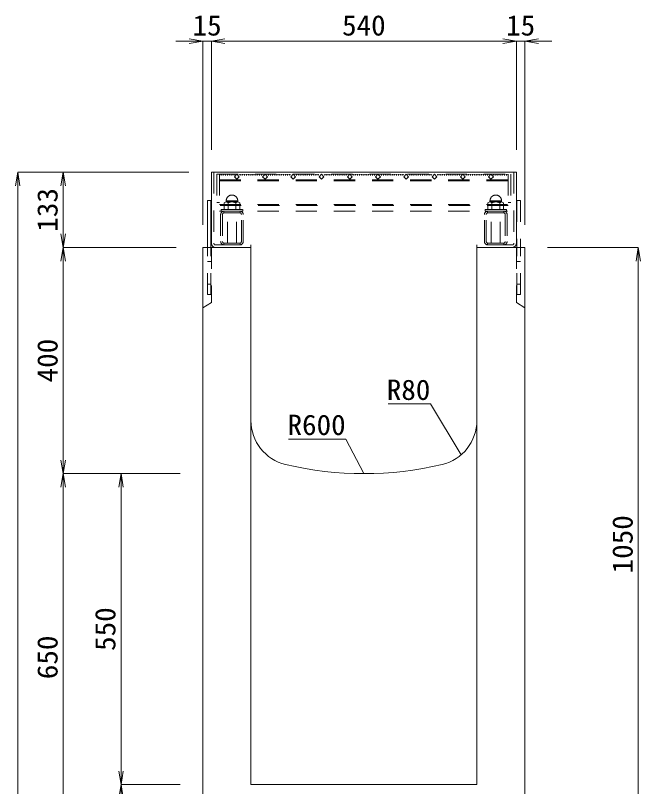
# Model space of a CAD drawing. Units: millimetres at full size; some dimension numbers follow another scale. Extents: x -734 to 58102, y 49499 to 87169.
# Drawn here: x 38169 to 39276, y 63768 to 65132 of the extents above; entities that cross this region are included whole.
import ezdxf
from ezdxf.enums import TextEntityAlignment as Align

# ---------------------------------------------------------------- set-up
doc = ezdxf.new("R2010")
doc.units = ezdxf.units.MM
doc.header["$LTSCALE"] = 50
doc.linetypes.add('USER1', pattern=[1.35, 0.75, -0.6])
for name, color, linetype, lineweight in [('寸法線', 7, 'Continuous', 13), ('引出線', 4, 'Continuous', 13), ('本体', 2, 'Continuous', 20), ('ｸﾞﾚｰﾁﾝｸﾞ', 7, 'USER1', 9)]:
    doc.layers.add(name, color=color, linetype=linetype, lineweight=lineweight)
doc.styles.add('ＭＳ 明朝', font='')
doc.styles.get('ＭＳ 明朝').set_extended_font_data('MS Mincho')

# ---------------------------------------------------------------- blocks, each defined once
blk = doc.blocks.new('open_arrow')
at = {"color": 0, "linetype": 'Continuous', "lineweight": -2}
blk.add_lwpolyline([(7.5, 1.25), (0, 0), (7.5, -1.25)], dxfattribs=at)

msp = doc.modelspace()

# ---------------------------------------------------------------- linework, layer by layer
at = {"layer": '寸法線'}
for p, q in [((38564.09, 65086.12), (38453.09, 65086.12)), ((38501.09, 64761.22), (38501.09, 65086.12)), ((39056.09, 65086.12), (38516.09, 65086.12)), ((38516.09, 64894.22), (38516.09, 65086.12)), ((38516.09, 64894.22), (38516.09, 65086.12)), ((39008.09, 65086.12), (39119.09, 65086.12)), ((39056.09, 64894.22), (39056.09, 65086.12)), ((39056.09, 64894.22), (39056.09, 65086.12)), ((39071.09, 64761.22), (39071.09, 65086.12)), ((38173.28, 63671.2), (38173.28, 64854.2)), ((38476.07, 64854.2), (38173.28, 64854.2)), ((38253.92, 64854.2), (38253.92, 64721.2)), ((38476.07, 64854.2), (38253.92, 64854.2)), ((38253.92, 64721.2), (38253.92, 64321.2)), ((38454.07, 64721.2), (38253.92, 64721.2)), ((38454.07, 64721.2), (38253.92, 64721.2)), ((39111.11, 64721.2), (39271.91, 64721.2)), ((39271.91, 64721.2), (39271.91, 63671.2)), ((38253.92, 64321.2), (38253.92, 63671.2)), ((38461.07, 64321.2), (38253.92, 64321.2)), ((38461.07, 64321.2), (38253.92, 64321.2)), ((38356.3, 63771.2), (38356.3, 64321.2)), ((38461.07, 64321.2), (38356.3, 64321.2)), ((38461.07, 63771.2), (38356.3, 63771.2)), ((38356.3, 63671.2), (38356.3, 63771.2)), ((38461.07, 63771.2), (38356.3, 63771.2))]:
    msp.add_line(p, q, dxfattribs=at)
at = {"layer": '引出線'}
for points in [[(38958.18, 64354.51), (38903.77, 64444.41), (38829.1, 64444.41)], [(38786.09, 64321.2), (38753.87, 64382.34), (38652.87, 64382.34)]]:
    msp.add_lwpolyline(points, dxfattribs=at)
at = {"layer": '本体'}
for p, q in [((38501.09, 63671.2), (38501.09, 64721.2)), ((38586.09, 64721.2), (38501.09, 64721.2)), ((38586.09, 64415.23), (38586.09, 64721.2)), ((38986.09, 64415.23), (38986.09, 64721.2)), ((39071.1, 64721.2), (38986.09, 64721.2)), ((39071.09, 63671.2), (39071.09, 64721.2)), ((38586.09, 64415.23), (38586.09, 63771.2)), ((38986.09, 64415.23), (38986.09, 63771.2)), ((38586.09, 63771.2), (38986.09, 63771.2))]:
    msp.add_line(p, q, dxfattribs=at)
at = {"layer": '本体', "linetype": 'USER1', "lineweight": 9}
for p, q in [((38516.09, 64721.2), (38516.09, 64624.2)), ((39056.1, 64721.2), (39056.1, 64624.2)), ((38516.09, 64624.2), (38501.09, 64614.7)), ((39056.1, 64624.2), (39071.1, 64614.7))]:
    msp.add_line(p, q, dxfattribs=at)
at = {"layer": '本体'}
for centre, radius, start, end in [((38666.09, 64415.23), 80, 180, 256.65766), ((38906.09, 64415.23), 80, 283.34233, 0), ((38786.09, 64921.2), 600, 256.65762, 283.34237)]:
    msp.add_arc(centre, radius, start, end, dxfattribs=at)
at = {"layer": 'ｸﾞﾚｰﾁﾝｸﾞ', "linetype": 'Continuous'}
for p, q in [((38516.09, 64854.2), (39056.09, 64854.2)), ((38516.09, 64854.2), (38516.09, 64728.7)), ((39056.09, 64854.2), (39056.09, 64728.7)), ((38509.09, 64804.2), (38509.09, 64721.2)), ((38509.09, 64804.2), (38515.09, 64804.2)), ((38515.09, 64804.2), (38515.09, 64721.2))]:
    msp.add_line(p, q, dxfattribs=at)
at = {"layer": 'ｸﾞﾚｰﾁﾝｸﾞ'}
for p, q in [((38520.59, 64854.2), (38520.59, 64728.7)), ((38526.09, 64850.7), (38526.09, 64800.7)), ((38530.59, 64850.7), (38530.59, 64785.7)), ((38530.59, 64850.7), (38530.59, 64800.7)), ((38532.59, 64850.7), (38533.49, 64848.6)), ((38533.49, 64848.6), (38534.39, 64850.7)), ((38536.39, 64850.7), (38537.29, 64848.6)), ((38537.29, 64848.6), (38538.19, 64850.7)), ((38540.19, 64850.7), (38541.09, 64848.6)), ((38541.09, 64848.6), (38541.99, 64850.7)), ((38543.99, 64850.7), (38544.89, 64848.6)), ((38544.89, 64848.6), (38545.79, 64850.7)), ((38547.79, 64850.7), (38548.69, 64848.6)), ((38548.69, 64848.6), (38549.59, 64850.7)), ((38551.59, 64850.7), (38552.49, 64848.6)), ((38552.49, 64848.6), (38553.39, 64850.7)), ((38555.39, 64850.7), (38556.29, 64848.6)), ((38556.29, 64848.6), (38557.19, 64850.7)), ((38561.09, 64850.7), (38556.85, 64846.45)), ((38565.34, 64846.45), (38561.09, 64850.7)), ((38566.09, 64850.7), (38566.99, 64848.6)), ((38566.99, 64848.6), (38567.89, 64850.7)), ((38569.89, 64850.7), (38570.79, 64848.6)), ((38570.79, 64848.6), (38571.69, 64850.7)), ((38573.69, 64850.7), (38574.59, 64848.6)), ((38574.59, 64848.6), (38575.49, 64850.7)), ((38577.49, 64850.7), (38578.39, 64848.6)), ((38578.39, 64848.6), (38579.29, 64850.7)), ((38581.29, 64850.7), (38582.19, 64848.6)), ((38582.19, 64848.6), (38583.09, 64850.7)), ((38585.09, 64850.7), (38585.99, 64848.6)), ((38585.99, 64848.6), (38586.89, 64850.7)), ((38588.89, 64850.7), (38589.79, 64848.6)), ((38589.79, 64848.6), (38590.69, 64850.7)), ((38592.69, 64850.7), (38593.59, 64848.6)), ((38593.59, 64848.6), (38594.49, 64850.7)), ((38596.49, 64850.7), (38597.39, 64848.6)), ((38597.39, 64848.6), (38598.29, 64850.7)), ((38600.29, 64850.7), (38601.19, 64848.6)), ((38601.19, 64848.6), (38602.09, 64850.7)), ((38604.09, 64850.7), (38604.99, 64848.6)), ((38604.99, 64848.6), (38605.89, 64850.7)), ((38611.09, 64850.7), (38606.85, 64846.45)), ((38615.34, 64846.45), (38611.09, 64850.7)), ((38616.09, 64850.7), (38616.99, 64848.6)), ((38616.99, 64848.6), (38617.89, 64850.7)), ((38619.89, 64850.7), (38620.79, 64848.6)), ((38620.79, 64848.6), (38621.69, 64850.7)), ((38623.69, 64850.7), (38624.59, 64848.6)), ((38624.59, 64848.6), (38625.49, 64850.7)), ((38627.49, 64850.7), (38628.39, 64848.6)), ((38628.39, 64848.6), (38629.29, 64850.7)), ((38631.29, 64850.7), (38632.19, 64848.6)), ((38632.19, 64848.6), (38633.09, 64850.7)), ((38635.09, 64850.7), (38635.99, 64848.6)), ((38635.99, 64848.6), (38636.89, 64850.7)), ((38638.89, 64850.7), (38639.79, 64848.6)), ((38639.79, 64848.6), (38640.69, 64850.7)), ((38642.69, 64850.7), (38643.59, 64848.6)), ((38643.59, 64848.6), (38644.49, 64850.7)), ((38646.49, 64850.7), (38647.39, 64848.6)), ((38647.39, 64848.6), (38648.29, 64850.7)), ((38650.29, 64850.7), (38651.19, 64848.6)), ((38651.19, 64848.6), (38652.09, 64850.7)), ((38654.09, 64850.7), (38655, 64848.6)), ((38655, 64848.6), (38655.9, 64850.7)), ((38661.09, 64850.7), (38656.85, 64846.45)), ((38665.34, 64846.45), (38661.09, 64850.7)), ((38666.09, 64850.7), (38666.99, 64848.6)), ((38666.99, 64848.6), (38667.89, 64850.7)), ((38669.89, 64850.7), (38670.79, 64848.6)), ((38670.79, 64848.6), (38671.69, 64850.7)), ((38673.69, 64850.7), (38674.59, 64848.6)), ((38674.59, 64848.6), (38675.49, 64850.7)), ((38677.49, 64850.7), (38678.39, 64848.6)), ((38678.39, 64848.6), (38679.29, 64850.7)), ((38681.29, 64850.7), (38682.19, 64848.6)), ((38682.19, 64848.6), (38683.09, 64850.7)), ((38685.09, 64850.7), (38685.99, 64848.6)), ((38685.99, 64848.6), (38686.89, 64850.7)), ((38688.89, 64850.7), (38689.79, 64848.6)), ((38689.79, 64848.6), (38690.69, 64850.7)), ((38692.69, 64850.7), (38693.59, 64848.6)), ((38693.59, 64848.6), (38694.49, 64850.7)), ((38696.49, 64850.7), (38697.39, 64848.6)), ((38697.39, 64848.6), (38698.29, 64850.7)), ((38700.29, 64850.7), (38701.19, 64848.6)), ((38701.19, 64848.6), (38702.09, 64850.7)), ((38704.09, 64850.7), (38704.99, 64848.6)), ((38704.99, 64848.6), (38705.89, 64850.7)), ((38711.09, 64850.7), (38706.85, 64846.45)), ((38715.34, 64846.45), (38711.09, 64850.7)), ((38716.09, 64850.7), (38716.99, 64848.6)), ((38716.99, 64848.6), (38717.89, 64850.7)), ((38719.89, 64850.7), (38720.79, 64848.6)), ((38720.79, 64848.6), (38721.69, 64850.7)), ((38723.69, 64850.7), (38724.59, 64848.6)), ((38724.59, 64848.6), (38725.49, 64850.7)), ((38727.49, 64850.7), (38728.39, 64848.6)), ((38728.39, 64848.6), (38729.29, 64850.7)), ((38731.29, 64850.7), (38732.19, 64848.6)), ((38732.19, 64848.6), (38733.09, 64850.7)), ((38735.09, 64850.7), (38735.99, 64848.6)), ((38735.99, 64848.6), (38736.89, 64850.7)), ((38738.89, 64850.7), (38739.79, 64848.6)), ((38739.79, 64848.6), (38740.69, 64850.7)), ((38742.69, 64850.7), (38743.59, 64848.6)), ((38743.59, 64848.6), (38744.49, 64850.7)), ((38746.49, 64850.7), (38747.39, 64848.6)), ((38747.39, 64848.6), (38748.29, 64850.7)), ((38750.29, 64850.7), (38751.19, 64848.6)), ((38751.19, 64848.6), (38752.09, 64850.7)), ((38754.09, 64850.7), (38755, 64848.6)), ((38755, 64848.6), (38755.89, 64850.7)), ((38761.09, 64850.7), (38756.85, 64846.45)), ((38765.34, 64846.45), (38761.09, 64850.7)), ((38766.09, 64850.7), (38766.99, 64848.6)), ((38766.99, 64848.6), (38767.89, 64850.7)), ((38769.89, 64850.7), (38770.79, 64848.6)), ((38770.79, 64848.6), (38771.69, 64850.7)), ((38773.69, 64850.7), (38774.59, 64848.6)), ((38774.59, 64848.6), (38775.49, 64850.7)), ((38777.49, 64850.7), (38778.39, 64848.6)), ((38778.39, 64848.6), (38779.29, 64850.7)), ((38781.29, 64850.7), (38782.19, 64848.6)), ((38782.19, 64848.6), (38783.09, 64850.7)), ((38785.09, 64850.7), (38785.99, 64848.6)), ((38787.09, 64850.7), (38786.2, 64848.6)), ((38790, 64848.6), (38789.1, 64850.7)), ((38790.89, 64850.7), (38790, 64848.6)), ((38793.79, 64848.6), (38792.9, 64850.7)), ((38794.69, 64850.7), (38793.79, 64848.6)), ((38797.59, 64848.6), (38796.7, 64850.7)), ((38798.5, 64850.7), (38797.59, 64848.6)), ((38801.4, 64848.6), (38800.5, 64850.7)), ((38802.29, 64850.7), (38801.4, 64848.6)), ((38805.2, 64848.6), (38804.29, 64850.7)), ((38806.09, 64850.7), (38805.2, 64848.6)), ((38806.85, 64846.45), (38811.1, 64850.7)), ((38811.1, 64850.7), (38815.34, 64846.45)), ((38817.19, 64848.6), (38816.29, 64850.7)), ((38818.1, 64850.7), (38817.19, 64848.6)), ((38821, 64848.6), (38820.1, 64850.7)), ((38821.9, 64850.7), (38821, 64848.6)), ((38824.8, 64848.6), (38823.9, 64850.7)), ((38825.7, 64850.7), (38824.8, 64848.6)), ((38828.6, 64848.6), (38827.7, 64850.7)), ((38829.5, 64850.7), (38828.6, 64848.6)), ((38832.4, 64848.6), (38831.5, 64850.7)), ((38833.3, 64850.7), (38832.4, 64848.6)), ((38836.2, 64848.6), (38835.3, 64850.7)), ((38837.1, 64850.7), (38836.2, 64848.6)), ((38840, 64848.6), (38839.1, 64850.7)), ((38840.9, 64850.7), (38840, 64848.6)), ((38843.8, 64848.6), (38842.9, 64850.7)), ((38844.7, 64850.7), (38843.8, 64848.6)), ((38847.6, 64848.6), (38846.7, 64850.7)), ((38848.5, 64850.7), (38847.6, 64848.6)), ((38851.4, 64848.6), (38850.5, 64850.7)), ((38852.3, 64850.7), (38851.4, 64848.6)), ((38855.2, 64848.6), (38854.3, 64850.7)), ((38856.1, 64850.7), (38855.2, 64848.6)), ((38856.85, 64846.45), (38861.1, 64850.7)), ((38861.1, 64850.7), (38865.34, 64846.45)), ((38867.19, 64848.6), (38866.29, 64850.7)), ((38868.1, 64850.7), (38867.19, 64848.6)), ((38871, 64848.6), (38870.1, 64850.7)), ((38871.9, 64850.7), (38871, 64848.6)), ((38874.8, 64848.6), (38873.9, 64850.7)), ((38875.7, 64850.7), (38874.8, 64848.6)), ((38878.6, 64848.6), (38877.7, 64850.7)), ((38879.5, 64850.7), (38878.6, 64848.6)), ((38882.4, 64848.6), (38881.5, 64850.7)), ((38883.3, 64850.7), (38882.4, 64848.6)), ((38886.2, 64848.6), (38885.3, 64850.7)), ((38887.1, 64850.7), (38886.2, 64848.6)), ((38890, 64848.6), (38889.1, 64850.7)), ((38890.9, 64850.7), (38890, 64848.6)), ((38893.8, 64848.6), (38892.9, 64850.7)), ((38894.7, 64850.7), (38893.8, 64848.6)), ((38897.6, 64848.6), (38896.7, 64850.7)), ((38898.5, 64850.7), (38897.6, 64848.6)), ((38901.4, 64848.6), (38900.5, 64850.7)), ((38902.3, 64850.7), (38901.4, 64848.6)), ((38905.2, 64848.6), (38904.3, 64850.7)), ((38906.1, 64850.7), (38905.2, 64848.6)), ((38906.85, 64846.45), (38911.1, 64850.7)), ((38911.1, 64850.7), (38915.34, 64846.45)), ((38917.19, 64848.6), (38916.29, 64850.7)), ((38918.1, 64850.7), (38917.19, 64848.6)), ((38921, 64848.6), (38920.1, 64850.7)), ((38921.9, 64850.7), (38921, 64848.6)), ((38924.8, 64848.6), (38923.9, 64850.7)), ((38925.7, 64850.7), (38924.8, 64848.6)), ((38928.6, 64848.6), (38927.7, 64850.7)), ((38929.5, 64850.7), (38928.6, 64848.6)), ((38932.4, 64848.6), (38931.5, 64850.7)), ((38933.29, 64850.7), (38932.4, 64848.6)), ((38936.2, 64848.6), (38935.3, 64850.7)), ((38937.1, 64850.7), (38936.2, 64848.6)), ((38940, 64848.6), (38939.1, 64850.7)), ((38940.9, 64850.7), (38940, 64848.6)), ((38943.8, 64848.6), (38942.9, 64850.7)), ((38944.7, 64850.7), (38943.8, 64848.6)), ((38947.6, 64848.6), (38946.7, 64850.7)), ((38948.5, 64850.7), (38947.6, 64848.6)), ((38951.4, 64848.6), (38950.5, 64850.7)), ((38952.3, 64850.7), (38951.4, 64848.6)), ((38955.2, 64848.6), (38954.3, 64850.7)), ((38956.1, 64850.7), (38955.2, 64848.6)), ((38956.85, 64846.45), (38961.1, 64850.7)), ((38961.1, 64850.7), (38965.34, 64846.45)), ((38967.19, 64848.6), (38966.29, 64850.7)), ((38968.1, 64850.7), (38967.19, 64848.6)), ((38971, 64848.6), (38970.1, 64850.7)), ((38971.9, 64850.7), (38971, 64848.6)), ((38974.8, 64848.6), (38973.9, 64850.7)), ((38975.7, 64850.7), (38974.8, 64848.6)), ((38978.6, 64848.6), (38977.7, 64850.7)), ((38979.5, 64850.7), (38978.6, 64848.6)), ((38982.4, 64848.6), (38981.5, 64850.7)), ((38983.3, 64850.7), (38982.4, 64848.6)), ((38986.2, 64848.6), (38985.3, 64850.7)), ((38987.1, 64850.7), (38986.2, 64848.6)), ((38990, 64848.6), (38989.1, 64850.7)), ((38990.9, 64850.7), (38990, 64848.6)), ((38993.8, 64848.6), (38992.9, 64850.7)), ((38994.7, 64850.7), (38993.8, 64848.6)), ((38997.6, 64848.6), (38996.7, 64850.7)), ((38998.5, 64850.7), (38997.6, 64848.6)), ((39001.4, 64848.6), (39000.5, 64850.7)), ((39002.3, 64850.7), (39001.4, 64848.6)), ((39005.2, 64848.6), (39004.3, 64850.7)), ((39006.1, 64850.7), (39005.2, 64848.6)), ((39006.85, 64846.45), (39011.1, 64850.7)), ((39011.1, 64850.7), (39015.34, 64846.45)), ((39015.9, 64848.6), (39015, 64850.7)), ((39016.8, 64850.7), (39015.9, 64848.6)), ((39019.7, 64848.6), (39018.8, 64850.7)), ((39020.6, 64850.7), (39019.7, 64848.6)), ((39023.5, 64848.6), (39022.6, 64850.7)), ((39024.4, 64850.7), (39023.5, 64848.6)), ((39027.3, 64848.6), (39026.4, 64850.7)), ((39028.2, 64850.7), (39027.3, 64848.6)), ((39031.1, 64848.6), (39030.2, 64850.7)), ((39032, 64850.7), (39031.1, 64848.6)), ((39034.9, 64848.6), (39034, 64850.7)), ((39035.8, 64850.7), (39034.9, 64848.6)), ((39038.7, 64848.6), (39037.8, 64850.7)), ((39039.6, 64850.7), (39038.7, 64848.6)), ((39041.6, 64850.7), (39041.6, 64785.7)), ((39041.6, 64850.7), (39041.6, 64800.7)), ((39046.1, 64850.7), (39046.1, 64800.7)), ((39051.59, 64854.2), (39051.59, 64728.7)), ((38530.59, 64840.7), (39041.6, 64840.7)), ((38530.59, 64839.2), (39041.6, 64839.2)), ((38556.85, 64846.45), (38561.09, 64842.21)), ((38561.09, 64842.21), (38565.34, 64846.45)), ((38606.85, 64846.45), (38611.09, 64842.21)), ((38611.09, 64842.21), (38615.34, 64846.45)), ((38656.85, 64846.45), (38661.09, 64842.21)), ((38661.09, 64842.21), (38665.34, 64846.45)), ((38706.85, 64846.45), (38711.09, 64842.21)), ((38711.09, 64842.21), (38715.34, 64846.45)), ((38756.85, 64846.45), (38761.09, 64842.21)), ((38761.09, 64842.21), (38765.34, 64846.45)), ((38811.1, 64842.21), (38806.85, 64846.45)), ((38815.34, 64846.45), (38811.1, 64842.21)), ((38861.1, 64842.21), (38856.85, 64846.45)), ((38865.34, 64846.45), (38861.1, 64842.21)), ((38911.1, 64842.21), (38906.85, 64846.45)), ((38915.34, 64846.45), (38911.1, 64842.21)), ((38961.1, 64842.21), (38956.85, 64846.45)), ((38965.34, 64846.45), (38961.1, 64842.21)), ((39011.1, 64842.21), (39006.85, 64846.45)), ((39015.34, 64846.45), (39011.1, 64842.21)), ((38526.09, 64800.7), (38530.59, 64800.7)), ((38530.59, 64797.2), (39041.6, 64797.2)), ((39041.6, 64795.7), (38530.59, 64795.7)), ((38538.74, 64800.5), (38542.21, 64801.7)), ((38538.74, 64788.7), (38538.74, 64800.5)), ((38542.21, 64803.7), (38562.98, 64803.7)), ((38542.21, 64801.7), (38542.21, 64803.7)), ((38542.21, 64801.7), (38545.67, 64800.5)), ((38562.98, 64801.7), (38542.21, 64801.7)), ((38545.67, 64800.5), (38552.59, 64801.7)), ((38545.67, 64788.7), (38545.67, 64800.5)), ((38552.59, 64801.7), (38559.52, 64800.5)), ((38559.52, 64800.5), (38562.98, 64801.7)), ((38559.52, 64800.5), (38559.52, 64788.7)), ((38562.98, 64803.7), (38562.98, 64801.7)), ((38562.98, 64801.7), (38566.44, 64800.5)), ((38566.44, 64800.5), (38566.44, 64788.7)), ((39009.21, 64801.7), (39005.75, 64800.5)), ((39005.75, 64800.5), (39005.75, 64788.7)), ((39029.98, 64803.7), (39009.21, 64803.7)), ((39009.21, 64803.7), (39009.21, 64801.7)), ((39012.67, 64800.5), (39009.21, 64801.7)), ((39009.21, 64801.7), (39029.98, 64801.7)), ((39019.59, 64801.7), (39012.67, 64800.5)), ((39012.67, 64800.5), (39012.67, 64788.7)), ((39026.52, 64800.5), (39019.59, 64801.7)), ((39029.98, 64801.7), (39026.52, 64800.5)), ((39026.52, 64788.7), (39026.52, 64800.5)), ((39029.98, 64801.7), (39029.98, 64803.7)), ((39033.44, 64800.5), (39029.98, 64801.7)), ((39033.44, 64788.7), (39033.44, 64800.5)), ((39046.1, 64800.7), (39041.6, 64800.7)), ((39057.09, 64804.2), (39057.09, 64721.2)), ((39063.09, 64804.2), (39057.09, 64804.2)), ((39063.09, 64804.2), (39063.09, 64721.2)), ((38530.59, 64785.7), (39041.6, 64785.7)), ((38533.59, 64788.7), (38571.59, 64788.7)), ((38533.59, 64788.7), (38552.59, 64788.7)), ((38533.59, 64785.7), (38533.59, 64788.7)), ((38571.59, 64785.7), (38533.59, 64785.7)), ((38538.09, 64785.63), (38538.09, 64782.37)), ((38552.59, 64788.7), (38538.74, 64788.7)), ((38566.19, 64785.7), (38538.99, 64785.7)), ((38566.19, 64785.7), (38538.99, 64785.7)), ((38566.19, 64782.5), (38538.99, 64782.5)), ((38566.19, 64785.7), (38539, 64785.7)), ((38544.59, 64728.9), (38544.59, 64785.7)), ((38544.59, 64785.7), (38560.59, 64785.7)), ((38552.59, 64788.7), (38545.67, 64788.7)), ((38566.44, 64788.7), (38552.59, 64788.7)), ((38560.59, 64728.9), (38560.59, 64785.7)), ((38567.09, 64785.63), (38567.09, 64782.37)), ((38571.59, 64788.7), (38571.59, 64785.7)), ((39038.59, 64788.7), (39000.59, 64788.7)), ((39000.59, 64788.7), (39000.59, 64785.7)), ((39000.59, 64785.7), (39038.59, 64785.7)), ((39005.09, 64785.63), (39005.09, 64782.37)), ((39005.75, 64788.7), (39019.59, 64788.7)), ((39005.99, 64785.7), (39033.2, 64785.7)), ((39005.99, 64782.5), (39033.2, 64782.5)), ((39006, 64785.7), (39033.2, 64785.7)), ((39006, 64785.7), (39033.19, 64785.7)), ((39011.6, 64728.9), (39011.6, 64785.7)), ((39027.6, 64785.7), (39011.6, 64785.7)), ((39019.59, 64788.7), (39033.44, 64788.7)), ((39038.59, 64788.7), (39019.59, 64788.7)), ((39019.59, 64788.7), (39026.52, 64788.7)), ((39027.6, 64728.9), (39027.6, 64785.7)), ((39034.09, 64785.63), (39034.09, 64782.37)), ((39038.59, 64785.7), (39038.59, 64788.7)), ((38532.59, 64779.3), (38532.59, 64732.1)), ((38535.79, 64779.3), (38535.79, 64732.1)), ((38569.39, 64732.1), (38569.39, 64779.3)), ((38572.59, 64732.1), (38572.59, 64779.3)), ((38999.6, 64732.1), (38999.6, 64779.3)), ((39002.8, 64732.1), (39002.8, 64779.3)), ((39036.39, 64779.3), (39036.39, 64732.1)), ((39039.6, 64779.3), (39039.6, 64732.1)), ((38523.59, 64725.7), (38586.09, 64725.7)), ((38538.09, 64729.03), (38538.09, 64725.76)), ((38538.99, 64728.9), (38566.19, 64728.9)), ((38538.99, 64725.7), (38566.19, 64725.7)), ((38567.09, 64729.03), (38567.09, 64725.76)), ((38586.09, 64725.7), (38586.09, 64721.2)), ((39048.59, 64725.7), (38986.09, 64725.7)), ((38986.09, 64725.7), (38986.09, 64721.2)), ((39005.09, 64729.03), (39005.09, 64725.76)), ((39033.2, 64728.9), (39005.99, 64728.9)), ((39033.2, 64725.7), (39005.99, 64725.7)), ((39034.09, 64729.03), (39034.09, 64725.76)), ((38509.09, 64638.2), (38509.09, 64721.2)), ((38515.1, 64638.2), (38515.1, 64721.2)), ((39057.09, 64638.2), (39057.09, 64721.2)), ((39063.09, 64638.2), (39063.09, 64721.2)), ((38509.09, 64696.2), (38515.09, 64696.2)), ((39057.1, 64696.2), (39063.1, 64696.2)), ((38509.09, 64656.2), (38515.09, 64656.2)), ((39057.1, 64656.2), (39063.1, 64656.2)), ((38509.09, 64638.2), (38515.1, 64638.2)), ((39063.09, 64638.2), (39057.09, 64638.2))]:
    msp.add_line(p, q, dxfattribs=at)
at = {"layer": 'ｸﾞﾚｰﾁﾝｸﾞ', "lineweight": 5}
msp.add_line((38526.09, 64850.7), (39046.1, 64850.7), dxfattribs=at)
at = {"layer": 'ｸﾞﾚｰﾁﾝｸﾞ'}
for centre, radius, start, end in [((38552.59, 64803.7), 10.25, 0, 180), ((39019.59, 64803.7), 10.25, 0, 180), ((38538.99, 64779.3), 6.4, 90, 180), ((38538.99, 64779.3), 3.2, 90, 180), ((38566.19, 64779.3), 6.4, 0, 90), ((38566.19, 64779.3), 3.2, 0, 90), ((39005.99, 64779.3), 6.4, 90, 180), ((39005.99, 64779.3), 3.2, 90, 180), ((39033.2, 64779.3), 6.4, 0, 90), ((39033.2, 64779.3), 3.2, 0, 90), ((38523.59, 64728.7), 7.5, 180, 270), ((38523.59, 64728.7), 3, 180, 270), ((38538.99, 64732.1), 6.4, 180, 270), ((38538.99, 64732.1), 3.2, 180, 270), ((38566.19, 64732.1), 6.4, 270, 0), ((38566.19, 64732.1), 3.2, 270, 0), ((39005.99, 64732.1), 6.4, 180, 270), ((39005.99, 64732.1), 3.2, 180, 270), ((39033.2, 64732.1), 6.4, 270, 0), ((39033.2, 64732.1), 3.2, 270, 0), ((39048.59, 64728.7), 7.5, 270, 0), ((39048.59, 64728.7), 3, 270, 0)]:
    msp.add_arc(centre, radius, start, end, dxfattribs=at)

# ---------------------------------------------------------------- block references
at = {"layer": '寸法線', "xscale": 3.2, "yscale": 3.2}
for p, rotation in [((38501.09, 65086.12), 180), ((39056.09, 65086.12), 180), ((39056.09, 65086.12), 180), ((38173.28, 64854.2), 270), ((38253.92, 64854.2), 270), ((38253.92, 64721.2), 90), ((38253.92, 64721.2), 270), ((39271.91, 64721.2), 270), ((38253.92, 64321.2), 90), ((38253.92, 64321.2), 270), ((38356.3, 64321.2), 270), ((38356.3, 63771.2), 90), ((38356.3, 63771.2), 270)]:
    msp.add_blockref('open_arrow', p, dxfattribs=dict(at, rotation=rotation))
for p in [(38516.09, 65086.12), (38516.09, 65086.12), (39071.09, 65086.12)]:
    msp.add_blockref('open_arrow', p, dxfattribs=at)
at = {"layer": '引出線', "xscale": 0.0533, "yscale": 0.0533}
for p, rotation in [((38958.18, 64354.51), 121.2), ((38786.09, 64321.2), 117.8)]:
    msp.add_blockref('open_arrow', p, dxfattribs=dict(at, rotation=rotation))

# ---------------------------------------------------------------- texts
at = {"layer": '寸法線', "style": 'ＭＳ 明朝', "width": 1.05}
for s, p in [('15', (38508.59, 65114.14)), ('540', (38786.09, 65114.14)), ('15', (39063.59, 65114.14))]:
    msp.add_text(s, height=36.03, dxfattribs=at).set_placement(p, align=Align.MIDDLE_CENTER)
for s, p in [('133', (38225.9, 64787.7)), ('400', (38225.9, 64521.2)), ('1050', (39243.89, 64196.2)), ('550', (38328.28, 64046.2)), ('650', (38225.9, 63996.2))]:
    msp.add_text(s, height=36.03, rotation=90, dxfattribs=at).set_placement(p, align=Align.MIDDLE_CENTER)
at = {"layer": '引出線', "style": 'ＭＳ 明朝', "width": 1.05}
for s, p in [('R80', (38903.77, 64487.61)), ('R600', (38753.87, 64425.54))]:
    msp.add_text(s, height=36.03, dxfattribs=at).set_placement(p, align=Align.TOP_RIGHT)

doc.saveas('drawing.dxf')
